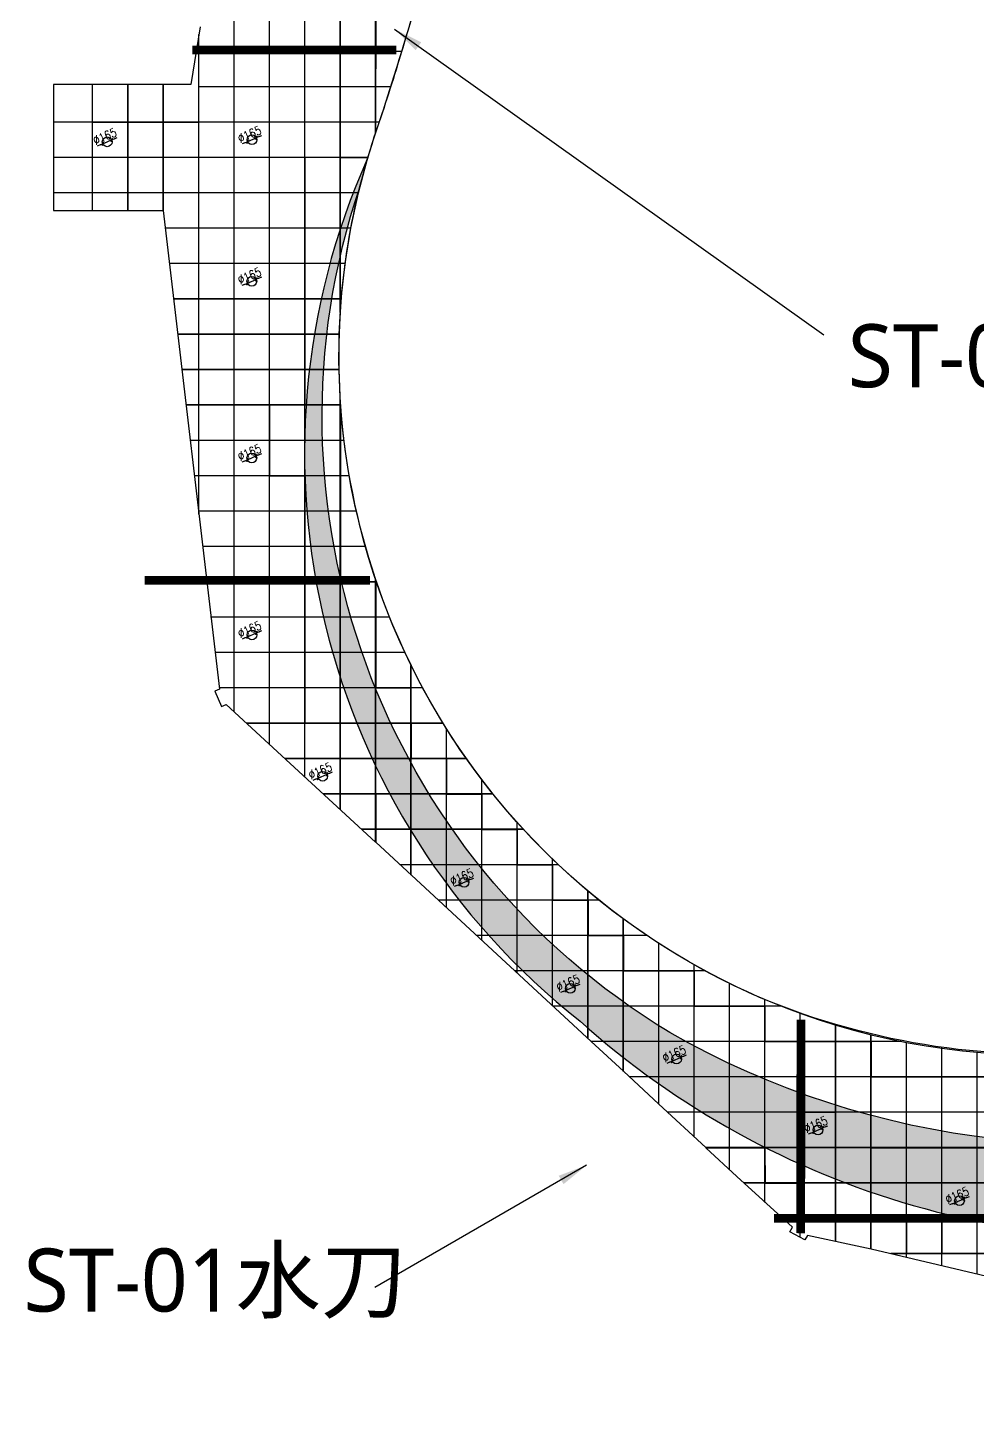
# Model space of a CAD drawing. Header units: millimetres. Extents: x -1989 to 265952, y -5690 to 142265.
# Drawn here: x 23952 to 40051, y 27355 to 50930 of the extents above; entities that cross this region are included whole.
import ezdxf
from ezdxf.enums import TextEntityAlignment as Align
from ezdxf.lldxf.tags import DXFTag

# ---------------------------------------------------------------- set-up
doc = ezdxf.new("R2010")
doc.units = ezdxf.units.MM
for name, color, linetype in [('d地面疏散指示开孔165mm', 91, 'Continuous'), ('F-地材填充', 8, 'Continuous'), ('F-地材造型线', 150, 'Continuous'), ('ST-01水刀', 111, 'Continuous'), ('ST-02整砖', 22, 'Continuous'), ('ST-02算量', 222, 'Continuous'), ('ST-12算量', 21, 'Continuous'), ('现场实际间隔柱定位', 6, 'Continuous')]:
    doc.layers.add(name, color=color, linetype=linetype)
doc.styles.get("Standard").update_dxf_attribs({"font": 'arial.ttf'})
doc.styles.add('YQ_DIM', font='romancs.shx', dxfattribs={"width": 0.8, "bigfont": '@by-01-hztxt.shx'})
doc.styles.add('黑体', font='Microsoft YaHei.ttf')
tags = doc.linetypes.add('EXP JT_LINE', pattern='A,0.5,-0.2,["EXP JT",Standard,S=0.12,R=0,X=-0.1,Y=-0.05],-0.5', length=1.199999999999999).pattern_tags.tags
tags[6] = DXFTag(74, 10)
doc.dimstyles.new('yq100', dxfattribs={"dimscale": 50, "dimtxt": 3, "dimasz": 1, "dimexe": 1.5, "dimexo": 3, "dimgap": 0.5, "dimtad": 1, "dimdec": 0, "dimrnd": 5, "dimdsep": 46, "dimtxsty": 'YQ_DIM', "dimblk": 'YQTICK', "dimcen": 0, "dimclrd": 256, "dimclre": 256, "dimclrt": 7, "dimadec": 1, "dimazin": 2, "dimtfac": 1, "dimtdec": 0, "dimtix": 1, "dimtmove": 2, "dimatfit": 2, "dimfxl": 1, "dimtolj": 1, "dimtzin": 0, "dimarcsym": 0})
doc.dimstyles.new('yq50', dxfattribs={"dimscale": 50, "dimtxt": 3, "dimasz": 1, "dimexe": 1.5, "dimexo": 3, "dimgap": 0.5, "dimtad": 1, "dimdec": 0, "dimdsep": 46, "dimtxsty": 'YQ_DIM', "dimblk": 'YQTICK', "dimcen": 0, "dimclrd": 256, "dimclre": 256, "dimclrt": 7, "dimadec": 1, "dimazin": 2, "dimtfac": 1, "dimtdec": 4, "dimtix": 1, "dimtmove": 2, "dimatfit": 2, "dimfxl": 1, "dimtolj": 1, "dimtzin": 0, "dimarcsym": 0})

# ---------------------------------------------------------------- blocks, each defined once
blk = doc.blocks.new('AWERAWE')
at = {"layer": 'F-地材填充', "color": 8, "linetype": 'Continuous'}
for p, q in [((-65667.27204211387, 433265.755632003), (-65667.27204211387, 471867.9498211346)), ((-65665.27204211387, 433263.7556320029), (-65665.27204211387, 471865.9498211347)), ((-66267.27204211387, 430215.9036600989), (-66267.27204211387, 471543.6770895965)), ((-66265.27204211387, 430213.9036600989), (-66265.27204211387, 471541.6770895965)), ((-66867.27204211387, 422340.789963072), (-66867.27204211387, 443042.8198517875)), ((-66865.27204211387, 422338.7899630719), (-66865.27204211387, 443040.8198517876)), ((-67467.27204211387, 422896.2223056837), (-67467.27204211387, 442674.4772718269)), ((-67465.27204211387, 422894.2223056836), (-67465.27204211387, 442672.4772718269)), ((-68067.27204211387, 423445.1325611206), (-68067.27204211387, 441168.317043419)), ((-68065.27204211387, 423443.1325611207), (-68065.27204211387, 441166.3170434191)), ((-68667.27204211387, 426795.9243257623), (-68667.27204211387, 434933.6681590492)), ((-68665.27204211387, 426793.9243257623), (-68665.27204211387, 434931.6681590493)), ((-65224.77322132818, 434647.8774516658), (-68712.54581754097, 434647.8774516658)), ((-65222.77322132818, 434645.8774516658), (-68710.54581754097, 434645.8774516658)), ((-70467.27204211387, 431951.5681081496), (-70467.27204211387, 434088.9325733968)), ((-70465.27204211387, 431949.5681081497), (-70465.27204211387, 434086.9325733968)), ((-69867.27204211387, 431951.5681081496), (-69867.27204211387, 434088.9325733961)), ((-69865.27204211387, 431949.5681081497), (-69865.27204211387, 434086.9325733961)), ((-69267.27204211387, 431951.5681081496), (-69267.27204211387, 434088.9325733954)), ((-69265.27204211387, 431949.5681081497), (-69265.27204211387, 434086.9325733954)), ((-65409.96792454585, 434047.8774516658), (-68667.27204211387, 434047.8774516659)), ((-65407.96792454585, 434045.8774516657), (-68667.27204211387, 434045.8774516658)), ((-65605.66024531324, 433447.8774516658), (-71131.81823958622, 433447.8774516658)), ((-65603.66024531324, 433445.8774516658), (-71129.81823958624, 433445.8774516658)), ((-65800.32400950928, 432847.8774516658), (-71131.81823957931, 432847.8774516658)), ((-65798.32400950928, 432845.8774516658), (-71129.81823957931, 432845.8774516658)), ((-65961.44791047755, 432247.8774516659), (-71131.81823957239, 432247.8774516659)), ((-65959.44791047755, 432245.8774516658), (-71129.81823957239, 432245.8774516658)), ((-66089.50491761642, 431647.8774516658), (-69229.47529599533, 431647.8774516658)), ((-66087.5049176164, 431645.8774516658), (-69227.47529599533, 431645.8774516658)), ((-66185.5759698678, 431047.8774516658), (-69159.95237531252, 431047.8774516658)), ((-66183.5759698678, 431045.8774516658), (-69157.95237531252, 431045.8774516658)), ((-66250.44098776534, 430447.8774516658), (-69090.42945462972, 430447.8774516658)), ((-66248.44098776534, 430445.8774516658), (-69088.42945462972, 430445.8774516658)), ((-66284.61249716894, 429847.8774516659), (-69020.90653394691, 429847.8774516659)), ((-66282.61249716894, 429845.8774516658), (-69018.90653394691, 429845.8774516658)), ((-66288.35593381246, 429247.8774516658), (-68951.38361326412, 429247.8774516658)), ((-66286.35593381246, 429245.8774516658), (-68949.38361326412, 429245.8774516658)), ((-66261.70018898697, 428647.8774516658), (-68881.8606925813, 428647.8774516658)), ((-66259.70018898697, 428645.8774516658), (-68879.86069258131, 428645.8774516658)), ((-66267.27204211387, 421785.3576204602), (-66267.27204211387, 428731.9546806259)), ((-66265.27204211387, 421783.3576204602), (-66265.27204211387, 428729.9546806259)), ((-66204.43873511678, 428047.8774516658), (-68812.3377718985, 428047.8774516658)), ((-66202.43873511678, 428045.8774516659), (-68810.3377718985, 428045.8774516659)), ((-66116.12152659045, 427447.8774516658), (-68742.81485121569, 427447.8774516658)), ((-66114.12152659045, 427445.8774516658), (-68740.81485121569, 427445.8774516658)), ((-65996.03692150922, 426847.8774516657), (-68673.29193053288, 426847.8774516657)), ((-65994.03692150922, 426845.8774516658), (-68671.29193053288, 426845.8774516658)), ((-65843.18188235402, 426247.8774516658), (-68603.76900985008, 426247.8774516658)), ((-65841.18188235402, 426245.8774516658), (-68601.76900985008, 426245.8774516658)), ((-65656.21741339914, 425647.8774516658), (-68534.24608916727, 425647.8774516658)), ((-65654.21741339915, 425645.8774516658), (-68532.24608916727, 425645.8774516658)), ((-65667.27204211387, 421229.9252778485), (-65667.27204211387, 425680.4564895425)), ((-65665.27204211387, 421227.9252778484), (-65665.27204211387, 425678.4564895425)), ((-65433.404305242, 425047.8774516658), (-68464.72316848446, 425047.8774516658)), ((-65431.404305242, 425045.8774516657), (-68462.72316848446, 425045.8774516657)), ((-65172.51131902678, 424447.8774516658), (-68395.14185834148, 424447.8774516658)), ((-65170.51131902677, 424445.8774516658), (-68393.14185834146, 424445.8774516658)), ((-65067.27204211387, 420674.4929352367), (-65067.27204211387, 424228.8987779972)), ((-65065.27204211386, 420672.4929352366), (-65065.27204211386, 424226.8987779972)), ((-64870.68311418173, 423847.8774516658), (-68320.86526624078, 423847.8774516658)), ((-64868.68311418174, 423845.8774516658), (-68318.86526624078, 423845.8774516658)), ((-64524.24688465529, 423247.8774516658), (-67849.59192199026, 423247.8774516658)), ((-64522.2468846553, 423245.8774516658), (-67847.59192199026, 423245.8774516658)), ((-64467.27204211386, 420119.0605926249), (-64467.27204211386, 423156.4729850342)), ((-64465.27204211387, 420117.0605926249), (-64465.27204211387, 423154.4729850342)), ((-64128.42151501878, 422647.8774516658), (-67199.00010153858, 422647.8774516658)), ((-64126.42151501878, 422645.8774516658), (-67197.00010153856, 422645.8774516658)), ((-63867.27204211386, 419563.6282500132), (-63867.27204211386, 422291.3000214888)), ((-63865.27204211386, 419561.6282500131), (-63865.27204211386, 422289.3000214888)), ((-63676.86390640506, 422047.8774516658), (-66550.85635408014, 422047.8774516658)), ((-63674.86390640507, 422045.8774516658), (-66548.85635408014, 422045.8774516658)), ((-63267.27204211386, 419008.1959074014), (-63267.27204211386, 421565.068928396)), ((-63265.27204211386, 419006.1959074014), (-63265.27204211386, 421563.0689283961)), ((-63160.92706419909, 421447.8774516658), (-65902.7126066217, 421447.8774516658)), ((-63158.92706419909, 421445.8774516658), (-65900.7126066217, 421445.8774516658)), ((-62568.37007555502, 420847.8774516659), (-65254.56885916327, 420847.8774516659)), ((-62566.37007555502, 420845.8774516659), (-65252.56885916328, 420845.8774516659)), ((-62667.27204211386, 418452.7635647897), (-62667.27204211386, 420942.2248175579)), ((-62665.27204211386, 418450.7635647896), (-62665.27204211386, 420940.2248175579)), ((-62067.27204211387, 417897.3312221779), (-62067.27204211387, 420401.4494652117)), ((-62065.27204211386, 417895.3312221779), (-62065.27204211386, 420399.4494652117)), ((-61880.92515624759, 420247.8774516658), (-64606.42511170484, 420247.8774516658)), ((-61878.9251562476, 420245.8774516658), (-64604.42511170484, 420245.8774516658)), ((-61467.27204211386, 417341.8988795662), (-61467.27204211386, 419928.7839730866)), ((-61465.27204211387, 417339.8988795661), (-61465.27204211387, 419926.7839730866)), ((-61069.16453375214, 419647.8774516658), (-63958.2813642464, 419647.8774516658)), ((-61067.16453375215, 419645.8774516658), (-63956.2813642464, 419645.8774516658)), ((-60867.27204211387, 416786.4665369545), (-60867.27204211387, 419514.5262929914)), ((-60865.27204211386, 416784.4665369544), (-60865.27204211386, 419512.5262929914)), ((-60079.71671986101, 419047.8774516658), (-63310.13761678796, 419047.8774516658)), ((-60077.71671986101, 419045.8774516658), (-63308.13761678796, 419045.8774516658)), ((-60267.27204211386, 416231.0341943427), (-60267.27204211386, 419151.6418990987)), ((-60265.27204211387, 416229.0341943427), (-60265.27204211387, 419149.6418990987)), ((-59667.27204211387, 415675.6018517309), (-59667.27204211387, 418834.8726639235)), ((-59665.27204211386, 415673.6018517309), (-59665.27204211386, 418832.8726639235)), ((-59067.27204211386, 415120.5291899042), (-59067.27204211386, 418560.2023924049)), ((-59065.27204211386, 415118.5291899042), (-59065.27204211386, 418558.2023924049)), ((-58793.2221154301, 418447.8774516658), (-62661.99386932952, 418447.8774516658)), ((-58791.22211543011, 418445.8774516659), (-62659.99386932953, 418445.8774516659)), ((-58467.27204211386, 414526.975955327), (-58467.27204211386, 418324.5192747395)), ((-58465.27204211386, 414524.975955327), (-58465.27204211386, 418322.5192747395)), ((-57867.27204211386, 414463.2812920372), (-57867.27204211386, 418125.3940288861)), ((-57865.27204211386, 414461.2812920372), (-57865.27204211386, 418123.3940288861)), ((-56760.26217543722, 417847.8774516658), (-62013.85012187109, 417847.8774516658)), ((-56758.26217543722, 417845.8774516658), (-62011.85012187108, 417845.8774516658)), ((-57267.27204211386, 414327.2474687308), (-57267.27204211386, 417960.9296179421)), ((-57265.27204211387, 414325.2474687308), (-57265.27204211387, 417958.9296179421)), ((-56667.27204211387, 414185.415127446), (-56667.27204211387, 417829.657293996)), ((-56665.27204211386, 414183.415127446), (-56665.27204211386, 417827.657293996)), ((-56067.27204211386, 414043.5827861611), (-56067.27204211386, 417730.463908037)), ((-56065.27204211387, 414041.5827861612), (-56065.27204211387, 417728.463908037)), ((-55467.27204211387, 413901.7504448763), (-55467.27204211387, 417662.5412246487)), ((-34745.20410909843, 417247.8774516657), (-61365.70637441264, 417247.8774516657)), ((-34743.20410909844, 417245.8774516658), (-61363.70637441265, 417245.8774516658)), ((-35209.43621006658, 416647.8774516658), (-60717.56262695423, 416647.8774516658)), ((-35207.43621006658, 416645.8774516658), (-60715.56262695422, 416645.8774516658)), ((-35673.66831103473, 416047.8774516658), (-60069.41887949579, 416047.8774516658)), ((-35671.66831103473, 416045.8774516658), (-60067.41887949579, 416045.8774516658)), ((-36094.3972852278, 415447.8774516658), (-59421.27513203735, 415447.8774516658)), ((-36092.3972852278, 415445.8774516657), (-59419.27513203735, 415445.8774516657)), ((-36293.38951530933, 414847.8774516658), (-58767.28745400656, 414847.8774516658)), ((-36291.38951530933, 414845.8774516658), (-58765.28745400657, 414845.8774516658)), ((-36304.51864519229, 414247.8774516658), (-56931.50933942117, 414247.8774516658)), ((-36302.51864519229, 414245.8774516658), (-56929.50933942117, 414245.8774516658))]:
    blk.add_line(p, q, dxfattribs=at)
blk = doc.blocks.new('YQTICK')
blk.add_line((-1, 1e-16), (1, 1e-16))
at = {"const_width": 0.4}
blk.add_lwpolyline([(0.5303300858899105, 0.5303300858899106), (-0.5303300858899106, -0.5303300858899105)], dxfattribs=at)
blk = doc.blocks.new('*D242')
at = {"layer": 'DEFPOINTS', "color": 0, "transparency": 16777216}
for p in [(27828.34795451348, 49064.10451857799), (27676.92647750382, 48998.5565491195)]:
    blk.add_point(p, dxfattribs=at)
at = {"layer": 'd地面疏散指示开孔165mm', "lineweight": -2, "transparency": 16777216}
for p, q in [((27676.92647750382, 48998.5565491195), (27828.34795451348, 49064.10451857799)), ((27874.23325057708, 49083.96753962604), (27920.11854664068, 49103.83056067408)), ((27631.04118144022, 48978.69352807145), (27585.15588537661, 48958.83050702339))]:
    blk.add_line(p, q, dxfattribs=at)
at = {"layer": 'd地面疏散指示开孔165mm', "lineweight": -2, "transparency": 16777216, "xscale": 50, "yscale": 50, "zscale": 50}
for p, rotation in [((27676.92647750382, 48998.5565491195), 23.40702549860565), ((27828.34795451348, 49064.10451857799), 203.4070254986056)]:
    blk.add_blockref('YQTICK', p, dxfattribs=dict(at, rotation=rotation))
at = {"layer": 'd地面疏散指示开孔165mm', "color": 7, "transparency": 16777216, "insert": (27712.91117391255, 49123.10112597595), "char_height": 150, "attachment_point": 5, "rotation": 23.40702549860567, "style": 'YQ_DIM'}
blk.add_mtext('\\A1;∅165', dxfattribs=at)
blk = doc.blocks.new('*D243')
at = {"layer": 'DEFPOINTS', "color": 0, "transparency": 16777216}
for p in [(25222.44957971539, 48962.79454175118), (25373.87105672528, 49028.34251120959)]:
    blk.add_point(p, dxfattribs=at)
at = {"layer": 'd地面疏散指示开孔165mm', "lineweight": -2, "transparency": 16777216}
for p, q in [((25419.7563527889, 49048.20553225762), (25465.64164885251, 49068.06855330563)), ((25176.56428365177, 48942.93152070316), (25130.67898758814, 48923.06849965515)), ((25222.44957971539, 48962.79454175118), (25373.87105672528, 49028.34251120959))]:
    blk.add_line(p, q, dxfattribs=at)
at = {"layer": 'd地面疏散指示开孔165mm', "lineweight": -2, "transparency": 16777216, "xscale": 50, "yscale": 50, "zscale": 50}
for p, rotation in [((25373.87105672528, 49028.34251120959), 203.407025498556), ((25222.44957971539, 48962.79454175118), 23.40702549855601)]:
    blk.add_blockref('YQTICK', p, dxfattribs=dict(at, rotation=rotation))
at = {"layer": 'd地面疏散指示开孔165mm', "color": 7, "transparency": 16777216, "insert": (25258.43427612429, 49087.33911860763), "char_height": 150, "attachment_point": 5, "rotation": 23.407025498556003, "style": 'YQ_DIM'}
blk.add_mtext('\\A1;∅165', dxfattribs=at)
blk = doc.blocks.new('*D244')
at = {"layer": 'DEFPOINTS', "color": 0, "transparency": 16777216}
for p in [(27674.92647750348, 46596.55654911936), (27826.34795451348, 46662.10451857797)]:
    blk.add_point(p, dxfattribs=at)
at = {"layer": 'd地面疏散指示开孔165mm', "lineweight": -2, "transparency": 16777216}
for p, q in [((27872.23325057708, 46681.96753962603), (27918.11854664068, 46701.83056067408)), ((27629.04118143987, 46576.69352807131), (27583.15588537626, 46556.83050702326)), ((27674.92647750348, 46596.55654911936), (27826.34795451348, 46662.10451857797))]:
    blk.add_line(p, q, dxfattribs=at)
at = {"layer": 'd地面疏散指示开孔165mm', "lineweight": -2, "transparency": 16777216, "xscale": 50, "yscale": 50, "zscale": 50}
for p, rotation in [((27826.34795451348, 46662.10451857797), 203.4070254986025), ((27674.92647750348, 46596.55654911936), 23.40702549860254)]:
    blk.add_blockref('YQTICK', p, dxfattribs=dict(at, rotation=rotation))
at = {"layer": 'd地面疏散指示开孔165mm', "color": 7, "transparency": 16777216, "insert": (27710.91117391237, 46721.10112597588), "char_height": 150, "attachment_point": 5, "rotation": 23.40702549860252, "style": 'YQ_DIM'}
blk.add_mtext('\\A1;∅165', dxfattribs=at)
blk = doc.blocks.new('*D245')
at = {"layer": 'DEFPOINTS', "color": 0, "transparency": 16777216}
for p in [(27826.34795451361, 43665.10617844777), (27674.92647750338, 43599.55820898909)]:
    blk.add_point(p, dxfattribs=at)
at = {"layer": 'd地面疏散指示开孔165mm', "lineweight": -2, "transparency": 16777216}
for p, q in [((27674.92647750338, 43599.55820898909), (27826.34795451361, 43665.10617844777)), ((27872.23325057722, 43684.96919949581), (27918.11854664083, 43704.83222054384)), ((27629.04118143977, 43579.69518794105), (27583.15588537616, 43559.83216689301))]:
    blk.add_line(p, q, dxfattribs=at)
at = {"layer": 'd地面疏散指示开孔165mm', "lineweight": -2, "transparency": 16777216, "xscale": 50, "yscale": 50, "zscale": 50}
for p, rotation in [((27674.92647750338, 43599.55820898909), 23.40702549858895), ((27826.34795451361, 43665.10617844777), 203.407025498589)]:
    blk.add_blockref('YQTICK', p, dxfattribs=dict(at, rotation=rotation))
at = {"layer": 'd地面疏散指示开孔165mm', "color": 7, "transparency": 16777216, "insert": (27710.91117391241, 43724.10278584565), "char_height": 150, "attachment_point": 5, "rotation": 23.407025498588975, "style": 'YQ_DIM'}
blk.add_mtext('\\A1;∅165', dxfattribs=at)
blk = doc.blocks.new('*D246')
at = {"layer": 'DEFPOINTS', "color": 0, "transparency": 16777216}
for p in [(27676.92647750362, 40596.55654911948), (27828.34795451351, 40662.10451857794)]:
    blk.add_point(p, dxfattribs=at)
at = {"layer": 'd地面疏散指示开孔165mm', "lineweight": -2, "transparency": 16777216}
for p, q in [((27631.04118143999, 40576.69352807146), (27585.15588537638, 40556.83050702344)), ((27676.92647750362, 40596.55654911948), (27828.34795451351, 40662.10451857794)), ((27874.23325057712, 40681.96753962596), (27920.11854664074, 40701.83056067398))]:
    blk.add_line(p, q, dxfattribs=at)
at = {"layer": 'd地面疏散指示开孔165mm', "lineweight": -2, "transparency": 16777216, "xscale": 50, "yscale": 50, "zscale": 50}
for p, rotation in [((27676.92647750362, 40596.55654911948), 23.40702549856529), ((27828.34795451351, 40662.10451857794), 203.4070254985652)]:
    blk.add_blockref('YQTICK', p, dxfattribs=dict(at, rotation=rotation))
at = {"layer": 'd地面疏散指示开孔165mm', "color": 7, "transparency": 16777216, "insert": (27712.91117391251, 40721.10112597595), "char_height": 150, "attachment_point": 5, "rotation": 23.407025498565265, "style": 'YQ_DIM'}
blk.add_mtext('\\A1;∅165', dxfattribs=at)
blk = doc.blocks.new('*D247')
at = {"layer": 'DEFPOINTS', "color": 0, "transparency": 16777216}
for p in [(28874.92647750419, 38198.55820898911), (29026.34795451362, 38264.10617844799)]:
    blk.add_point(p, dxfattribs=at)
at = {"layer": 'd地面疏散指示开孔165mm', "lineweight": -2, "transparency": 16777216}
for p, q in [((28874.92647750419, 38198.55820898911), (29026.34795451362, 38264.10617844799)), ((29072.23325057716, 38283.96919949618), (29118.11854664071, 38303.83222054436)), ((28829.04118144064, 38178.69518794092), (28783.1558853771, 38158.83216689274))]:
    blk.add_line(p, q, dxfattribs=at)
at = {"layer": 'd地面疏散指示开孔165mm', "lineweight": -2, "transparency": 16777216, "xscale": 50, "yscale": 50, "zscale": 50}
for p, rotation in [((28874.92647750419, 38198.55820898911), 23.40702549876768), ((29026.34795451362, 38264.10617844799), 203.4070254987677)]:
    blk.add_blockref('YQTICK', p, dxfattribs=dict(at, rotation=rotation))
at = {"layer": 'd地面疏散指示开孔165mm', "color": 7, "transparency": 16777216, "insert": (28910.91117391253, 38323.10278584564), "char_height": 150, "attachment_point": 5, "rotation": 23.407025498767652, "style": 'YQ_DIM'}
blk.add_mtext('\\A1;∅165', dxfattribs=at)
blk = doc.blocks.new('*D248')
at = {"layer": 'DEFPOINTS', "color": 0, "transparency": 16777216}
for p in [(31274.92647750381, 36398.5565491195), (31426.34795451348, 36464.104518578)]:
    blk.add_point(p, dxfattribs=at)
at = {"layer": 'd地面疏散指示开孔165mm', "lineweight": -2, "transparency": 16777216}
for p, q in [((31229.04118144021, 36378.69352807144), (31183.15588537662, 36358.83050702338)), ((31274.92647750381, 36398.5565491195), (31426.34795451348, 36464.104518578)), ((31472.23325057707, 36483.96753962607), (31518.11854664068, 36503.83056067413))]:
    blk.add_line(p, q, dxfattribs=at)
at = {"layer": 'd地面疏散指示开孔165mm', "lineweight": -2, "transparency": 16777216, "xscale": 50, "yscale": 50, "zscale": 50}
for p, rotation in [((31274.92647750381, 36398.5565491195), 23.40702549861493), ((31426.34795451348, 36464.104518578), 203.4070254986149)]:
    blk.add_blockref('YQTICK', p, dxfattribs=dict(at, rotation=rotation))
at = {"layer": 'd地面疏散指示开孔165mm', "color": 7, "transparency": 16777216, "insert": (31310.91117391252, 36523.10112597595), "char_height": 150, "attachment_point": 5, "rotation": 23.40702549861493, "style": 'YQ_DIM'}
blk.add_mtext('\\A1;∅165', dxfattribs=at)
blk = doc.blocks.new('*D249')
at = {"layer": 'DEFPOINTS', "color": 0, "transparency": 16777216}
for p in [(33228.34795451344, 34664.1045185781), (33076.92647750378, 34598.55654911936)]:
    blk.add_point(p, dxfattribs=at)
at = {"layer": 'd地面疏散指示开孔165mm', "lineweight": -2, "transparency": 16777216}
for p, q in [((33076.92647750378, 34598.55654911936), (33228.34795451344, 34664.1045185781)), ((33274.23325057701, 34683.96753962622), (33320.11854664059, 34703.83056067434)), ((33031.0411814402, 34578.69352807124), (32985.15588537663, 34558.83050702312))]:
    blk.add_line(p, q, dxfattribs=at)
at = {"layer": 'd地面疏散指示开孔165mm', "lineweight": -2, "transparency": 16777216, "xscale": 50, "yscale": 50, "zscale": 50}
for p, rotation in [((33228.34795451344, 34664.1045185781), 203.4070254986881), ((33076.92647750378, 34598.55654911936), 23.40702549868815)]:
    blk.add_blockref('YQTICK', p, dxfattribs=dict(at, rotation=rotation))
at = {"layer": 'd地面疏散指示开孔165mm', "color": 7, "transparency": 16777216, "insert": (33112.91117391236, 34723.10112597588), "char_height": 150, "attachment_point": 5, "rotation": 23.40702549868811, "style": 'YQ_DIM'}
blk.add_mtext('\\A1;∅165', dxfattribs=at)
blk = doc.blocks.new('*D250')
at = {"layer": 'DEFPOINTS', "color": 0, "transparency": 16777216}
for p in [(34876.92647750345, 33398.55654911934), (35028.34795451346, 33464.104518578)]:
    blk.add_point(p, dxfattribs=at)
at = {"layer": 'd地面疏散指示开孔165mm', "lineweight": -2, "transparency": 16777216}
for p, q in [((35074.23325057707, 33483.96753962606), (35120.11854664067, 33503.83056067412)), ((34831.04118143986, 33378.69352807128), (34785.15588537625, 33358.83050702323)), ((34876.92647750345, 33398.55654911934), (35028.34795451346, 33464.104518578))]:
    blk.add_line(p, q, dxfattribs=at)
at = {"layer": 'd地面疏散指示开孔165mm', "lineweight": -2, "transparency": 16777216, "xscale": 50, "yscale": 50, "zscale": 50}
for p, rotation in [((35028.34795451346, 33464.104518578), 203.4070254986132), ((34876.92647750345, 33398.55654911934), 23.40702549861317)]:
    blk.add_blockref('YQTICK', p, dxfattribs=dict(at, rotation=rotation))
at = {"layer": 'd地面疏散指示开孔165mm', "color": 7, "transparency": 16777216, "insert": (34912.91117391235, 33523.10112597587), "char_height": 150, "attachment_point": 5, "rotation": 23.4070254986132, "style": 'YQ_DIM'}
blk.add_mtext('\\A1;∅165', dxfattribs=at)
blk = doc.blocks.new('*D214')
at = {"layer": 'DEFPOINTS', "color": 0, "transparency": 16777216}
for p in [(37276.92647750367, 32196.55654911937), (37428.34795451345, 32262.10451857805)]:
    blk.add_point(p, dxfattribs=at)
at = {"layer": 'd地面疏散指示开孔165mm', "lineweight": -2, "transparency": 16777216}
for p, q in [((37474.23325057703, 32281.96753962615), (37520.11854664062, 32301.83056067424)), ((37231.04118144009, 32176.69352807128), (37185.1558853765, 32156.83050702319)), ((37276.92647750367, 32196.55654911937), (37428.34795451345, 32262.10451857805))]:
    blk.add_line(p, q, dxfattribs=at)
at = {"layer": 'd地面疏散指示开孔165mm', "lineweight": -2, "transparency": 16777216, "xscale": 50, "yscale": 50, "zscale": 50}
for p, rotation in [((37428.34795451345, 32262.10451857805), 203.4070254986545), ((37276.92647750367, 32196.55654911937), 23.40702549865449)]:
    blk.add_blockref('YQTICK', p, dxfattribs=dict(at, rotation=rotation))
at = {"layer": 'd地面疏散指示开孔165mm', "color": 7, "transparency": 16777216, "insert": (37312.91117391237, 32321.10112597588), "char_height": 150, "attachment_point": 5, "rotation": 23.407025498654527, "style": 'YQ_DIM'}
blk.add_mtext('\\A1;∅165', dxfattribs=at)
blk = doc.blocks.new('*D215')
at = {"layer": 'DEFPOINTS', "color": 0, "transparency": 16777216}
for p in [(39674.92647750335, 30996.55654911933), (39826.34795451348, 31062.10451857796)]:
    blk.add_point(p, dxfattribs=at)
at = {"layer": 'd地面疏散指示开孔165mm', "lineweight": -2, "transparency": 16777216}
for p, q in [((39629.04118143973, 30976.6935280713), (39583.15588537613, 30956.83050702326)), ((39674.92647750335, 30996.55654911933), (39826.34795451348, 31062.10451857796)), ((39872.23325057709, 31081.96753962601), (39918.1185466407, 31101.83056067405))]:
    blk.add_line(p, q, dxfattribs=at)
at = {"layer": 'd地面疏散指示开孔165mm', "lineweight": -2, "transparency": 16777216, "xscale": 50, "yscale": 50, "zscale": 50}
for p, rotation in [((39674.92647750335, 30996.55654911933), 23.40702549858687), ((39826.34795451348, 31062.10451857796), 203.4070254985868)]:
    blk.add_blockref('YQTICK', p, dxfattribs=dict(at, rotation=rotation))
at = {"layer": 'd地面疏散指示开孔165mm', "color": 7, "transparency": 16777216, "insert": (39710.91117391234, 31121.10112597587), "char_height": 150, "attachment_point": 5, "rotation": 23.40702549858684, "style": 'YQ_DIM'}
blk.add_mtext('\\A1;∅165', dxfattribs=at)

msp = doc.modelspace()

# ---------------------------------------------------------------- hatches: boundary and pattern name
at = {"layer": 'F-地材填充'}
h = msp.add_hatch(dxfattribs=at)
h.set_pattern_fill('DOTS', color=8, scale=100, angle=90)
h.set_pattern_definition([(90, (485915.719726742, 389097.124641923), (-158.75, 79.37500000000001), [0, -158.75])])
edge = h.paths.add_edge_path()
edge.add_arc((42172.65238122005, 50603.44598935687), 20268.89548888072, 279.1980435217529, 337.2977404709335)
edge.add_line((60871.17202062151, 42780.81934390796), (60791.36118196536, 42886.13673924803))
edge.add_line((60791.36118196536, 42886.13673924803), (60413.07201983957, 43385.32243772296))
edge.add_line((60413.07201983957, 43385.32243772296), (61056.56315132304, 43860.28556044594))
edge.add_line((61056.56315132304, 43860.28556044594), (58051.63721600864, 47955.45257235478))
edge.add_arc((40140.58032393097, 49569.86674519439), 17983.66737105383, 289.5182357420218, 354.84955939081715, ccw=False)
edge.add_arc((41950.15385075661, 46289.27593565083), 14300.00000056509, 240.1678369083146, 287.0753377707748, ccw=False)
edge.add_arc((41156.04785876374, 44333.94934092389), 12212.04276212701, 161.3501030756015, 238.8360938426253, ccw=False)
edge.add_line((29585.25604329203, 48239.17214980852), (29712.13492558189, 48728.33053384864))
edge.add_arc((40919.19801422723, 43715.57422287101), 12277.05131153739, 155.9017265092258, 231.7554664509864)
edge.add_arc((42960.78583965814, 44832.5188459777), 14446.86980310849, 228.1360834519932, 279.7671279431232)
edge.add_arc((45414.3892588008, 30576.97457411271), 18.28827314242575, 95.66419406370647, 98.73373236750922, ccw=False)

# ---------------------------------------------------------------- linework, layer by layer
at = {"color": 11}
msp.add_lwpolyline([(50785.15163577118, 52346.30029392362), (51341.56978016046, 51306.40965447275, -0.5966799847539417), (40426.1983218659, 33516.19720483365, -0.4423251140425516), (29362.60045811374, 47133.23764460257, -0.0422278950370949), (29828.10217843976, 49077.43852057584, 0.0091626045872995), (30251.97676601334, 50389.95604406253, 0.0189755964158677), (31130.54630347414, 53700.63010565986, 0.0210069913798761), (31807.28096770754, 57431.40541365391)], format="xyb", close=True, dxfattribs=at)
at = {"layer": 'd地面疏散指示开孔165mm'}
for centre in [(25298.1603182203, 48995.56852648037), (27752.63721600853, 49031.3305338487), (27750.63721600853, 46629.33053384869), (27750.63721600865, 43632.33219371849), (27752.63721600853, 40629.33053384869), (28950.63721600876, 38231.3321937185), (31350.63721600853, 36431.3305338487), (33152.63721600853, 34631.3305338487), (34952.63721600853, 33431.3305338487), (37352.63721600853, 32229.3305338487), (39750.63721600853, 31029.3305338487)]:
    msp.add_circle(centre, 82.5, dxfattribs=at)
at = {"layer": 'F-地材造型线', "color": 1, "linetype": 'EXP JT_LINE', "ltscale": 1500, "const_width": 150}
for points in [[(26739.6637841276, 50554.3856716147), (30201.19562525154, 50554.3856716147)], [(25931.32110524285, 41554.38567161469), (29752.01432969645, 41554.38567161469)], [(37063.25311539639, 34098.24942629368), (37057.02778114416, 30477.98272963663)], [(36605.88875799152, 30730.48715294109), (59092.37542085364, 30725.49799871122)]]:
    msp.add_lwpolyline(points, dxfattribs=at)
at = {"layer": 'F-地材造型线'}
msp.add_lwpolyline([(45412.5842448514, 30595.17355373155, 0.2590820738813302), (60871.17202062186, 42780.81934390836), (60860.00624428145, 42795.55356423291), (60413.14518959625, 43385.22588381727), (60466.6714381726, 43424.7463259752), (61056.56315132304, 43860.28556044594), (58051.63721600864, 47955.45257235478, -0.2930429962638217), (46149.04696693122, 32619.62719784098, -0.2075792692701554), (34836.46148697977, 33884.22128161139, -0.35159679048953), (29585.25604329249, 48239.17214980847), (29718.58524861318, 48728.33053384864, 0.3437415223014255), (33319.46972674169, 34073.47285115175, 0.2291731411725794), (45411.61231691754, 30595.05078854787, -0.0133941883847302)], format="xyb", close=True, dxfattribs=at)
at = {"layer": 'ST-01水刀', "color": 111}
for points in [[(29718.58524861283, 48728.33053384753, -0.0082781143504751), (29983.87564796422, 49540.96688077182, 0.0429133706338941), (31764.31637168527, 57128.33053384864), (31051.63721600865, 57128.33053384864), (31049.63721600865, 54128.33053384864), (30451.63721600876, 54128.33053384864), (30451.63721600876, 51128.33053384863), (29851.63721600876, 51128.33053384863), (29849.63721600853, 49330.33053384864), (29249.63721600853, 49328.33053384864), (29249.63721600876, 48726.33053384864), (29718.58524861283, 48728.33053384753)], [(42619.35414194854, 33597.78635973428, -0.1242489314789917), (36554.42015052217, 34397.5894997037, -0.1512386913159994), (31156.39746139248, 38873.52961177207, -0.1265471531063876), (29257.20906913563, 44528.33053384863), (29251.63721600876, 44528.33053384863)]]:
    msp.add_lwpolyline(points, format="xyb", dxfattribs=at)
at = {"layer": 'ST-01水刀'}
for points in [[(26872.22337860489, 50944.07139262112), (26717.81771729098, 49969.38565557767), (24387.09101852882, 49969.38565558046), (24387.09101852882, 47832.0211903325), (26249.63721600865, 47832.0211903325), (27200.3749598017, 39709.50117304354), (27123.62190199635, 39676.55808646724), (27236.22814040075, 39414.20036520428), (27316.04254849852, 39448.45741021555), (29849.63721600865, 37112.37836003126)], [(29849.63721600865, 37112.37836003126), (29849.63721600865, 37928.33053384864), (29249.63721600876, 37928.33053384864), (29249.63721600876, 38528.33053384864), (28649.63721600865, 38528.33053384864), (28649.63721600865, 39128.33053384864), (28049.63721600865, 39128.33053384864), (28049.63721600865, 39728.33053384858), (27449.63721600865, 39728.33053384858), (27449.63721600865, 42728.33053384863), (26849.63721600865, 42728.33053384863), (26849.63721600865, 48128.33053384864), (25049.63721600865, 48128.33053384864), (25049.63721600865, 49330.33053384864), (26849.63721600865, 49330.33053384864), (26849.63721600865, 50528.33053384857), (27449.63721600865, 50530.33053384863), (27451.63721600865, 51130.33053384864)]]:
    msp.add_lwpolyline(points, dxfattribs=at)
at = {"layer": 'ST-01水刀', "color": 111}
for points in [[(29251.63721600876, 44528.33053384863), (29251.63721600876, 41528.33053384863), (29851.63721600876, 41528.33053384863), (29851.63721600876, 39728.33053384864), (30449.63555490229, 39729.32719774675), (30451.63721600876, 38530.33053384864), (31051.63721600876, 38530.33053384864), (31051.63721600876, 38528.33053384864), (31051.63721600876, 37928.33053384864), (31651.63721600877, 37928.33053384864), (31651.63721600877, 37328.33053384864), (32249.63721600877, 37328.33053384864), (32251.63721600877, 37328.33053384864), (32251.63721600877, 36728.33053384864), (32851.63721600877, 36728.33053384864), (32851.63721600877, 36128.33053384864), (33449.63721600876, 36128.33053384864), (33451.63721600876, 36128.33053384864), (33451.63721600876, 35528.33053384864), (34049.63721600876, 35528.33053384864), (34051.63721600876, 35528.33053384864), (34051.63721600876, 34928.33053384864), (35251.63721600876, 34928.33053384864), (35251.63721600876, 34328.33053384864), (36451.63721600876, 34328.33053384864), (36451.63721600876, 33728.33053384864), (38251.63721600853, 33728.33053384864), (38251.63721600853, 33128.33053384864), (43649.63721600876, 33128.33053384864)], [(35974.62916063683, 31442.19876070166), (35449.49037862665, 31928.33053384864), (35849.63721600853, 31926.33452130077), (36449.63721600853, 31926.33452130077), (36449.63721600865, 31328.33053384864), (37049.63721600877, 31328.33053384864), (37051.63721600877, 30728.33053384864), (38251.63721600877, 30726.33053384864), (38849.63721600853, 30726.83095086282), (38849.63721600853, 30130.33053384864), (41251.63721600853, 30128.33053384864)], [(50313.16185199239, 27356.51008660326), (38251.63721600853, 30207.70055091367), (37171.89724842544, 30440.06949983081), (37130.50866709315, 30364.32934429127), (36876.0260475596, 30503.39262612872), (36916.8709743511, 30578.13790631612), (35974.62916063683, 31442.19876070166)]]:
    msp.add_lwpolyline(points, dxfattribs=at)
at = {"layer": 'ST-02整砖', "color": 22}
for points in [[(37049.63721600853, 31930.33053384864), (37049.63721600853, 32528.33053384864), (37649.63721600853, 32528.33053384864), (37649.63721600853, 31930.33053384864)], [(38249.63721600853, 31330.33053384864), (38249.63721600853, 31928.33053384864), (47851.63721600853, 31928.33053384864), (47851.63721600853, 31330.33053384864)]]:
    msp.add_lwpolyline(points, close=True, dxfattribs=at)
at = {"layer": 'ST-02算量', "color": 200}
for points in [[(45452.30388267539, 32528.33219371844), (38249.63721600876, 32528.33219371844), (38249.63721600876, 33128.33219371844), (36449.63721600877, 33128.33219371844), (36449.63721600877, 33728.33219371844), (35851.63721600876, 33730.33219371844), (35249.63721600876, 33728.33219371844), (35249.63721600876, 34328.33219371844), (34649.63721600876, 34328.33219371844), (34651.63721600876, 34928.33219371844), (33449.63721600876, 34928.33219371844), (33449.63721600876, 35528.33219371844), (32950.5019693751, 35528.33219371844), (32950.5019693751, 35528.33219371844), (32849.63721600877, 35528.33219371844), (32849.63721600877, 36128.33219371844), (32249.63721600877, 36128.33219371844), (32249.63721600877, 36728.33219371844), (31649.63721600877, 36728.33219371844), (31649.63721600877, 37328.33219371844), (31649.63721600877, 37928.33219371844), (31049.64388267536, 37928.33219371844), (31049.64388267536, 38528.33219371844), (30449.63721600876, 38528.33219371844), (30449.63721600876, 39728.33219371844), (29849.63721600876, 39728.33219371844), (29849.63721600876, 41528.33219371843), (29249.63721600876, 41528.33219371843), (29251.63721600876, 44530.33219371843), (29230.55332431014, 45130.33219371844), (29234.29676095353, 45730.33219371843), (29268.46827035726, 46330.33219371843), (29333.33328825471, 46930.33219371844), (29429.4043405061, 47530.33219371843), (29557.46134764495, 48130.33219371844), (29718.5852488722, 48730.33219371843), (29067.47997528679, 48728.33219371844), (28649.63721600876, 48728.33219371844), (28649.63721600876, 46928.33219371843), (28649.63721600876, 44532.33219371849), (28049.63721600876, 44532.33219371849), (28049.63721600853, 43330.33219371843), (28649.63721600853, 43330.33219371843), (28651.63721600876, 39128.33219371844), (29249.63721600876, 39130.33219371844), (29249.63721600876, 37930.33219371844), (29851.63721600876, 37928.33219371844), (29851.63721600865, 37110.37836003126)], [(29851.63721600865, 37110.37836003126), (33505.05913625137, 33730.33219371844), (34051.63721600853, 33224.3536216188), (34651.63721600853, 32668.92127900702), (35447.49037862665, 31932.33219371844), (36451.63721600865, 31928.33053384864), (36452.61393257839, 31330.33053384864), (37051.63721600877, 31330.33053384864), (37051.63721600877, 30730.33219371844), (39449.63721600876, 30728.33219371844), (39451.63721600876, 30130.33219371844), (46649.63721600876, 30130.33219371844)]]:
    msp.add_lwpolyline(points, dxfattribs=at)
at = {"layer": '现场实际间隔柱定位', "const_width": 2}
msp.add_lwpolyline([(50313.16185199239, 27356.51008660326), (37814.60724040892, 30311.00885866527), (37171.89724842544, 30440.06949983081), (37130.50866709385, 30364.32934429243), (36876.0260475596, 30503.39262612872), (36916.8709743511, 30578.13790631612), (36430.27184049625, 31020.40095892127), (27785.23140667242, 39023.29272580819), (27316.04254849852, 39448.45741021555), (27236.22814040087, 39414.20036520434), (27123.58139717477, 39676.65245737278), (27200.3749598017, 39709.50117304354), (27122.85505861652, 40335.70034825769), (26254.24485975577, 47832.0211903325), (24387.09101855351, 47832.0211903325), (24387.09101852882, 49969.38565558046), (26717.81771729098, 49969.38565557767), (26872.22337860489, 50944.07139262112)], dxfattribs=at)

# ---------------------------------------------------------------- block references
at = {"layer": 'ST-01水刀'}
msp.add_blockref('AWERAWE', (95516.90925812247, -384117.5469178173), dxfattribs=at)

# ---------------------------------------------------------------- texts
at = {"color": 122, "ltscale": 5000, "style": '黑体'}
for p in [(41104.13085158044, 45380.6879286034), (27129.23056837896, 29697.73644513745)]:
    msp.add_text('ST-01水刀', height=1069.01983612351, dxfattribs=at).set_placement(p, align=Align.MIDDLE)

# ---------------------------------------------------------------- dimensions: what is measured, and where the dimension line sits
at = {"layer": 'd地面疏散指示开孔165mm'}
for p1, p2, picture, middle in [((25222.44957971539, 48962.79454175118), (25373.87105672528, 49028.34251120959), '*D243', (25258.43427612429, 49087.33911860763)), ((27676.92647750382, 48998.5565491195), (27828.34795451348, 49064.10451857799), '*D242', (27712.91117391255, 49123.10112597595)), ((27674.92647750348, 46596.55654911936), (27826.34795451348, 46662.10451857797), '*D244', (27710.91117391237, 46721.10112597588)), ((27674.92647750338, 43599.55820898909), (27826.34795451361, 43665.10617844777), '*D245', (27710.91117391241, 43724.10278584565)), ((27676.92647750362, 40596.55654911948), (27828.34795451351, 40662.10451857794), '*D246', (27712.91117391251, 40721.10112597595)), ((28874.92647750419, 38198.55820898911), (29026.34795451362, 38264.10617844799), '*D247', (28910.91117391253, 38323.10278584564)), ((31274.92647750381, 36398.5565491195), (31426.34795451348, 36464.104518578), '*D248', (31310.91117391252, 36523.10112597595)), ((33076.92647750378, 34598.55654911936), (33228.34795451344, 34664.1045185781), '*D249', (33112.91117391236, 34723.10112597588)), ((34876.92647750345, 33398.55654911934), (35028.34795451346, 33464.104518578), '*D250', (34912.91117391235, 33523.10112597587)), ((37276.92647750367, 32196.55654911937), (37428.34795451345, 32262.10451857805), '*D214', (37312.91117391237, 32321.10112597588)), ((39674.92647750335, 30996.55654911933), (39826.34795451348, 31062.10451857796), '*D215', (39710.91117391234, 31121.10112597587))]:
    dim = msp.add_diameter_dim_2p(p1=p1, p2=p2, dimstyle='yq50', override={"dimzin": 0}, dxfattribs=at)
    dim.commit()
    dim.dimension.update_dxf_attribs({"geometry": picture, "text_midpoint": middle})

# ---------------------------------------------------------------- leaders
at = {"layer": 'ST-12算量', "color": 122}
for points in [[(30169.54353515004, 50908.22063298793), (37448.34691612449, 45720.28254762213)], [(33428.27300818104, 31631.12588172467), (29838.35686804939, 29556.38259240161)]]:
    msp.add_leader(points, dimstyle='yq100', override={"dimasz": 10, "dimtad": 0, "dimzin": 0, "dimfxl": 6, "dimfxlon": 1}, dxfattribs=at)

doc.saveas('drawing.dxf')
